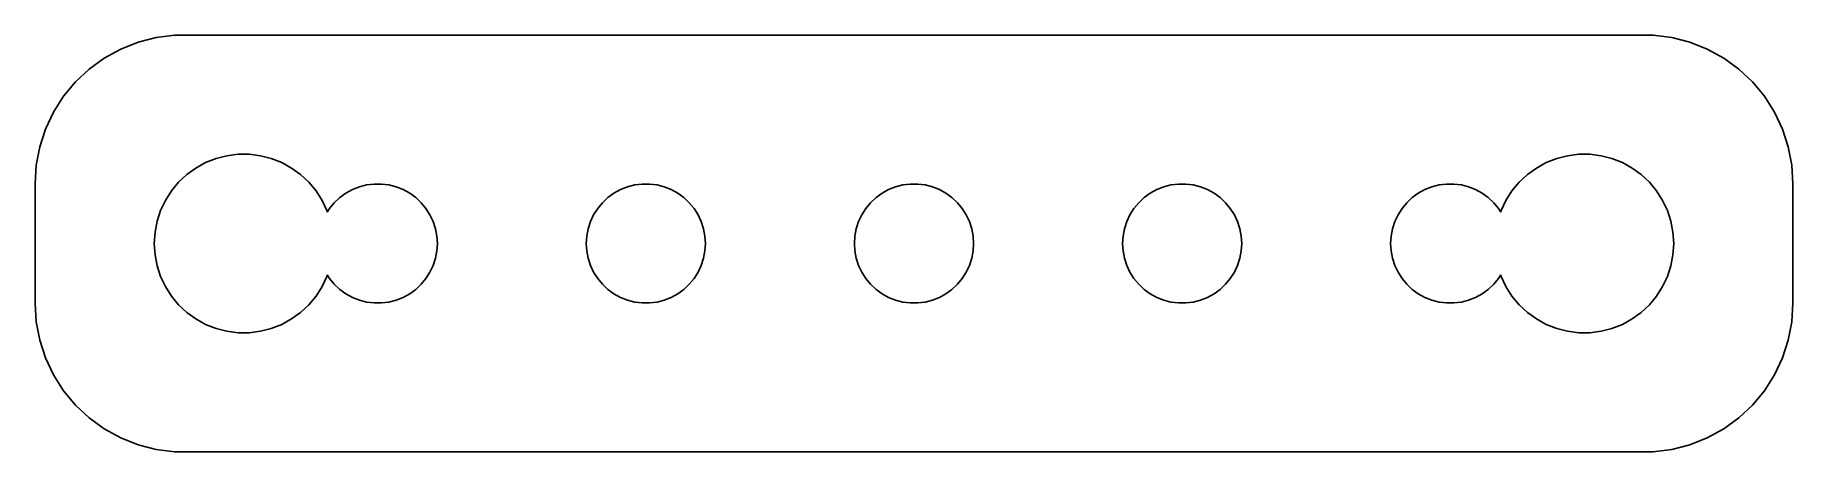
# Model space of a CAD drawing. Header units: metres. Extents: x -29.5 to 29.5, y 17 to 31.
import ezdxf

# ---------------------------------------------------------------- set-up
doc = ezdxf.new("R2010")
doc.units = ezdxf.units.M

msp = doc.modelspace()

# ---------------------------------------------------------------- linework, layer by layer
for p, q in [((-26.0451, 30.7553), (-26.6289, 30.5241)), ((-25.4369, 30.9114), (-26.0451, 30.7553)), ((-24.8139, 30.9901), (-25.4369, 30.9114)), ((24.8139, 30.9901), (-24.8139, 30.9901)), ((25.4369, 30.9114), (24.8139, 30.9901)), ((26.0451, 30.7553), (25.4369, 30.9114)), ((26.6289, 30.5241), (26.0451, 30.7553)), ((-27.1791, 30.2216), (-27.6871, 29.8526)), ((-26.6289, 30.5241), (-27.1791, 30.2216)), ((27.1791, 30.2216), (26.6289, 30.5241)), ((27.6871, 29.8526), (27.1791, 30.2216)), ((-27.6871, 29.8526), (-28.1448, 29.4227)), ((28.1448, 29.4227), (27.6871, 29.8526)), ((-28.5451, 28.9389), (-28.8815, 28.4088)), ((-28.1448, 29.4227), (-28.5451, 28.9389)), ((28.5451, 28.9389), (28.1448, 29.4227)), ((28.8815, 28.4088), (28.5451, 28.9389)), ((-28.8815, 28.4088), (-29.1489, 27.8406)), ((29.1489, 27.8406), (28.8815, 28.4088)), ((-29.1489, 27.8406), (-29.3429, 27.2434)), ((29.3429, 27.2434), (29.1489, 27.8406)), ((-29.3429, 27.2434), (-29.4606, 26.6267)), ((29.4606, 26.6267), (29.3429, 27.2434)), ((-29.4606, 26.6267), (-29.5, 26)), ((-24.1075, 26.533), (-23.7773, 26.7145)), ((-23.7773, 26.7145), (-23.427, 26.8532)), ((-23.427, 26.8532), (-23.0621, 26.9469)), ((-23.0621, 26.9469), (-22.6884, 26.9941)), ((-22.6884, 26.9941), (-22.3116, 26.9941)), ((-22.3116, 26.9941), (-21.9379, 26.9469)), ((-21.9379, 26.9469), (-21.5729, 26.8532)), ((-21.5729, 26.8532), (-21.2227, 26.7145)), ((-21.2227, 26.7145), (-20.8925, 26.533)), ((20.8925, 26.533), (21.2227, 26.7145)), ((21.2227, 26.7145), (21.5729, 26.8532)), ((21.5729, 26.8532), (21.9379, 26.9469)), ((21.9379, 26.9469), (22.3116, 26.9941)), ((22.3116, 26.9941), (22.6884, 26.9941)), ((22.6884, 26.9941), (23.0621, 26.9469)), ((23.0621, 26.9469), (23.427, 26.8532)), ((23.427, 26.8532), (23.7773, 26.7145)), ((23.7773, 26.7145), (24.1075, 26.533)), ((29.5, 26), (29.4606, 26.6267)), ((-29.5, 26), (-29.5, 22)), ((-24.927, 25.7634), (-24.6869, 26.0536)), ((-24.6869, 26.0536), (-24.4123, 26.3115)), ((-24.4123, 26.3115), (-24.1075, 26.533)), ((-20.8925, 26.533), (-20.5877, 26.3115)), ((-20.5877, 26.3115), (-20.3131, 26.0536)), ((-20.3131, 26.0536), (-20.0729, 25.7634)), ((-18.618, 25.9021), (-18.3748, 25.9646)), ((-18.3748, 25.9646), (-18.1256, 25.996)), ((-18.1256, 25.996), (-17.8744, 25.996)), ((-17.8744, 25.996), (-17.6252, 25.9646)), ((-17.6252, 25.9646), (-17.382, 25.9021)), ((-9.61803, 25.9021), (-9.37476, 25.9646)), ((-9.37476, 25.9646), (-9.12558, 25.996)), ((-9.12558, 25.996), (-8.8744, 25.996)), ((-8.8744, 25.996), (-8.62523, 25.9646)), ((-8.62523, 25.9646), (-8.38196, 25.9021)), ((-0.61803, 25.9021), (-0.37476, 25.9646)), ((-0.37476, 25.9646), (-0.12558, 25.996)), ((-0.12558, 25.996), (0.12558, 25.996)), ((0.12558, 25.996), (0.37476, 25.9646)), ((0.37476, 25.9646), (0.61803, 25.9021)), ((8.38196, 25.9021), (8.62523, 25.9646)), ((8.62523, 25.9646), (8.8744, 25.996)), ((8.8744, 25.996), (9.12558, 25.996)), ((9.12558, 25.996), (9.37476, 25.9646)), ((9.37476, 25.9646), (9.61803, 25.9021)), ((17.382, 25.9021), (17.6252, 25.9646)), ((17.6252, 25.9646), (17.8744, 25.996)), ((17.8744, 25.996), (18.1256, 25.996)), ((18.1256, 25.996), (18.3748, 25.9646)), ((18.3748, 25.9646), (18.618, 25.9021)), ((20.0729, 25.7634), (20.3131, 26.0536)), ((20.3131, 26.0536), (20.5877, 26.3115)), ((20.5877, 26.3115), (20.8925, 26.533)), ((24.1075, 26.533), (24.4123, 26.3115)), ((24.4123, 26.3115), (24.6869, 26.0536)), ((24.6869, 26.0536), (24.927, 25.7634)), ((29.5, 22), (29.5, 26)), ((-25.2893, 25.1044), (-25.1289, 25.4453)), ((-25.1289, 25.4453), (-24.927, 25.7634)), ((-20.0729, 25.7634), (-19.8711, 25.4453)), ((-19.8711, 25.4453), (-19.7107, 25.1044)), ((-19.4579, 25.3691), (-19.2748, 25.541)), ((-19.2748, 25.541), (-19.0716, 25.6886)), ((-19.0716, 25.6886), (-18.8515, 25.8096)), ((-18.8515, 25.8096), (-18.618, 25.9021)), ((-17.382, 25.9021), (-17.1484, 25.8096)), ((-17.1484, 25.8096), (-16.9283, 25.6886)), ((-16.9283, 25.6886), (-16.7251, 25.541)), ((-16.7251, 25.541), (-16.5421, 25.3691)), ((-10.4579, 25.3691), (-10.2748, 25.541)), ((-10.2748, 25.541), (-10.0716, 25.6886)), ((-10.0716, 25.6886), (-9.85155, 25.8096)), ((-9.85155, 25.8096), (-9.61803, 25.9021)), ((-8.38196, 25.9021), (-8.14844, 25.8096)), ((-8.14844, 25.8096), (-7.92834, 25.6886)), ((-7.92834, 25.6886), (-7.72514, 25.541)), ((-7.72514, 25.541), (-7.54205, 25.3691)), ((-1.45793, 25.3691), (-1.27484, 25.541)), ((-1.27484, 25.541), (-1.07164, 25.6886)), ((-1.07164, 25.6886), (-0.85155, 25.8096)), ((-0.85155, 25.8096), (-0.61803, 25.9021)), ((0.61803, 25.9021), (0.85155, 25.8096)), ((0.85155, 25.8096), (1.07164, 25.6886)), ((1.07164, 25.6886), (1.27484, 25.541)), ((1.27484, 25.541), (1.45793, 25.3691)), ((7.54205, 25.3691), (7.72514, 25.541)), ((7.72514, 25.541), (7.92834, 25.6886)), ((7.92834, 25.6886), (8.14844, 25.8096)), ((8.14844, 25.8096), (8.38196, 25.9021)), ((9.61803, 25.9021), (9.85155, 25.8096)), ((9.85155, 25.8096), (10.0716, 25.6886)), ((10.0716, 25.6886), (10.2748, 25.541)), ((10.2748, 25.541), (10.4579, 25.3691)), ((16.5421, 25.3691), (16.7251, 25.541)), ((16.7251, 25.541), (16.9283, 25.6886)), ((16.9283, 25.6886), (17.1484, 25.8096)), ((17.1484, 25.8096), (17.382, 25.9021)), ((18.618, 25.9021), (18.8515, 25.8096)), ((18.8515, 25.8096), (19.0716, 25.6886)), ((19.0716, 25.6886), (19.2748, 25.541)), ((19.2748, 25.541), (19.4579, 25.3691)), ((19.7107, 25.1044), (19.8711, 25.4453)), ((19.8711, 25.4453), (20.0729, 25.7634)), ((24.927, 25.7634), (25.1289, 25.4453)), ((25.1289, 25.4453), (25.2893, 25.1044)), ((-25.4057, 24.7461), (-25.2893, 25.1044)), ((-19.7107, 25.1044), (-19.6946, 25.0549)), ((-19.6946, 25.0549), (-19.618, 25.1756)), ((-19.618, 25.1756), (-19.4579, 25.3691)), ((-16.5421, 25.3691), (-16.382, 25.1756)), ((-16.382, 25.1756), (-16.2474, 24.9635)), ((-16.2474, 24.9635), (-16.1404, 24.7362)), ((-10.8595, 24.7362), (-10.7526, 24.9635)), ((-10.7526, 24.9635), (-10.618, 25.1756)), ((-10.618, 25.1756), (-10.4579, 25.3691)), ((-7.54205, 25.3691), (-7.38196, 25.1756)), ((-7.38196, 25.1756), (-7.24738, 24.9635)), ((-7.24738, 24.9635), (-7.14044, 24.7362)), ((-1.85954, 24.7362), (-1.75261, 24.9635)), ((-1.75261, 24.9635), (-1.61803, 25.1756)), ((-1.61803, 25.1756), (-1.45793, 25.3691)), ((1.45793, 25.3691), (1.61803, 25.1756)), ((1.61803, 25.1756), (1.75261, 24.9635)), ((1.75261, 24.9635), (1.85954, 24.7362)), ((7.14044, 24.7362), (7.24738, 24.9635)), ((7.24738, 24.9635), (7.38196, 25.1756)), ((7.38196, 25.1756), (7.54205, 25.3691)), ((10.4579, 25.3691), (10.618, 25.1756)), ((10.618, 25.1756), (10.7526, 24.9635)), ((10.7526, 24.9635), (10.8595, 24.7362)), ((16.1404, 24.7362), (16.2474, 24.9635)), ((16.2474, 24.9635), (16.382, 25.1756)), ((16.382, 25.1756), (16.5421, 25.3691)), ((19.4579, 25.3691), (19.618, 25.1756)), ((19.618, 25.1756), (19.6946, 25.0549)), ((19.6946, 25.0549), (19.7107, 25.1044)), ((25.2893, 25.1044), (25.4057, 24.7461)), ((-25.5, 24), (-25.4763, 24.376)), ((-25.4763, 24.376), (-25.4057, 24.7461)), ((-16.1404, 24.7362), (-16.0628, 24.4974)), ((-16.0628, 24.4974), (-16.0158, 24.2507)), ((-16.0158, 24.2507), (-16, 24)), ((-11, 24), (-10.9842, 24.2507)), ((-10.9842, 24.2507), (-10.9372, 24.4974)), ((-10.9372, 24.4974), (-10.8595, 24.7362)), ((-7.14044, 24.7362), (-7.06282, 24.4974)), ((-7.06282, 24.4974), (-7.01576, 24.2507)), ((-7.01576, 24.2507), (-7, 24)), ((-2, 24), (-1.98422, 24.2507)), ((-1.98422, 24.2507), (-1.93716, 24.4974)), ((-1.93716, 24.4974), (-1.85954, 24.7362)), ((1.85954, 24.7362), (1.93716, 24.4974)), ((1.93716, 24.4974), (1.98422, 24.2507)), ((1.98422, 24.2507), (2, 24)), ((7, 24), (7.01576, 24.2507)), ((7.01576, 24.2507), (7.06282, 24.4974)), ((7.06282, 24.4974), (7.14044, 24.7362)), ((10.8595, 24.7362), (10.9372, 24.4974)), ((10.9372, 24.4974), (10.9842, 24.2507)), ((10.9842, 24.2507), (11, 24)), ((16, 24), (16.0158, 24.2507)), ((16.0158, 24.2507), (16.0628, 24.4974)), ((16.0628, 24.4974), (16.1404, 24.7362)), ((25.4057, 24.7461), (25.4763, 24.376)), ((25.4763, 24.376), (25.5, 24)), ((-25.4763, 23.624), (-25.5, 24)), ((-25.4057, 23.2539), (-25.4763, 23.624)), ((-16.0158, 23.7493), (-16.0628, 23.5026)), ((-16, 24), (-16.0158, 23.7493)), ((-10.9842, 23.7493), (-11, 24)), ((-10.9372, 23.5026), (-10.9842, 23.7493)), ((-7.01576, 23.7493), (-7.06282, 23.5026)), ((-7, 24), (-7.01576, 23.7493)), ((-1.98422, 23.7493), (-2, 24)), ((-1.93716, 23.5026), (-1.98422, 23.7493)), ((1.98422, 23.7493), (1.93716, 23.5026)), ((2, 24), (1.98422, 23.7493)), ((7.01576, 23.7493), (7, 24)), ((7.06282, 23.5026), (7.01576, 23.7493)), ((10.9842, 23.7493), (10.9372, 23.5026)), ((11, 24), (10.9842, 23.7493)), ((16.0158, 23.7493), (16, 24)), ((16.0628, 23.5026), (16.0158, 23.7493)), ((25.4763, 23.624), (25.4057, 23.2539)), ((25.5, 24), (25.4763, 23.624)), ((-25.2893, 22.8956), (-25.4057, 23.2539)), ((-16.2474, 23.0365), (-16.382, 22.8244)), ((-16.1404, 23.2638), (-16.2474, 23.0365)), ((-16.0628, 23.5026), (-16.1404, 23.2638)), ((-10.8595, 23.2638), (-10.9372, 23.5026)), ((-10.7526, 23.0365), (-10.8595, 23.2638)), ((-10.618, 22.8244), (-10.7526, 23.0365)), ((-7.24738, 23.0365), (-7.38196, 22.8244)), ((-7.14044, 23.2638), (-7.24738, 23.0365)), ((-7.06282, 23.5026), (-7.14044, 23.2638)), ((-1.85954, 23.2638), (-1.93716, 23.5026)), ((-1.75261, 23.0365), (-1.85954, 23.2638)), ((-1.61803, 22.8244), (-1.75261, 23.0365)), ((1.75261, 23.0365), (1.61803, 22.8244)), ((1.85954, 23.2638), (1.75261, 23.0365)), ((1.93716, 23.5026), (1.85954, 23.2638)), ((7.14044, 23.2638), (7.06282, 23.5026)), ((7.24738, 23.0365), (7.14044, 23.2638)), ((7.38196, 22.8244), (7.24738, 23.0365)), ((10.7526, 23.0365), (10.618, 22.8244)), ((10.8595, 23.2638), (10.7526, 23.0365)), ((10.9372, 23.5026), (10.8595, 23.2638)), ((16.1404, 23.2638), (16.0628, 23.5026)), ((16.2474, 23.0365), (16.1404, 23.2638)), ((16.382, 22.8244), (16.2474, 23.0365)), ((25.4057, 23.2539), (25.2893, 22.8956)), ((-25.1289, 22.5547), (-25.2893, 22.8956)), ((-24.927, 22.2366), (-25.1289, 22.5547)), ((-19.8711, 22.5547), (-20.0729, 22.2366)), ((-19.7107, 22.8956), (-19.8711, 22.5547)), ((-19.6946, 22.9451), (-19.7107, 22.8956)), ((-19.618, 22.8244), (-19.6946, 22.9451)), ((-19.4579, 22.6309), (-19.618, 22.8244)), ((-19.2748, 22.459), (-19.4579, 22.6309)), ((-19.0716, 22.3114), (-19.2748, 22.459)), ((-16.7251, 22.459), (-16.9283, 22.3114)), ((-16.5421, 22.6309), (-16.7251, 22.459)), ((-16.382, 22.8244), (-16.5421, 22.6309)), ((-10.4579, 22.6309), (-10.618, 22.8244)), ((-10.2748, 22.459), (-10.4579, 22.6309)), ((-10.0716, 22.3114), (-10.2748, 22.459)), ((-7.72514, 22.459), (-7.92834, 22.3114)), ((-7.54205, 22.6309), (-7.72514, 22.459)), ((-7.38196, 22.8244), (-7.54205, 22.6309)), ((-1.45793, 22.6309), (-1.61803, 22.8244)), ((-1.27484, 22.459), (-1.45793, 22.6309)), ((-1.07164, 22.3114), (-1.27484, 22.459)), ((1.27484, 22.459), (1.07164, 22.3114)), ((1.45793, 22.6309), (1.27484, 22.459)), ((1.61803, 22.8244), (1.45793, 22.6309)), ((7.54205, 22.6309), (7.38196, 22.8244)), ((7.72514, 22.459), (7.54205, 22.6309)), ((7.92834, 22.3114), (7.72514, 22.459)), ((10.2748, 22.459), (10.0716, 22.3114)), ((10.4579, 22.6309), (10.2748, 22.459)), ((10.618, 22.8244), (10.4579, 22.6309)), ((16.5421, 22.6309), (16.382, 22.8244)), ((16.7251, 22.459), (16.5421, 22.6309)), ((16.9283, 22.3114), (16.7251, 22.459)), ((19.2748, 22.459), (19.0716, 22.3114)), ((19.4579, 22.6309), (19.2748, 22.459)), ((19.618, 22.8244), (19.4579, 22.6309)), ((19.6946, 22.9451), (19.618, 22.8244)), ((19.7107, 22.8956), (19.6946, 22.9451)), ((19.8711, 22.5547), (19.7107, 22.8956)), ((20.0729, 22.2366), (19.8711, 22.5547)), ((25.1289, 22.5547), (24.927, 22.2366)), ((25.2893, 22.8956), (25.1289, 22.5547)), ((-29.5, 22), (-29.4606, 21.3733)), ((-24.6869, 21.9464), (-24.927, 22.2366)), ((-24.4123, 21.6885), (-24.6869, 21.9464)), ((-20.3131, 21.9464), (-20.5877, 21.6885)), ((-20.0729, 22.2366), (-20.3131, 21.9464)), ((-18.8515, 22.1904), (-19.0716, 22.3114)), ((-18.618, 22.0979), (-18.8515, 22.1904)), ((-18.3748, 22.0354), (-18.618, 22.0979)), ((-18.1256, 22.004), (-18.3748, 22.0354)), ((-17.8744, 22.004), (-18.1256, 22.004)), ((-17.6252, 22.0354), (-17.8744, 22.004)), ((-17.382, 22.0979), (-17.6252, 22.0354)), ((-17.1484, 22.1904), (-17.382, 22.0979)), ((-16.9283, 22.3114), (-17.1484, 22.1904)), ((-9.85155, 22.1904), (-10.0716, 22.3114)), ((-9.61803, 22.0979), (-9.85155, 22.1904)), ((-9.37476, 22.0354), (-9.61803, 22.0979)), ((-9.12558, 22.004), (-9.37476, 22.0354)), ((-8.8744, 22.004), (-9.12558, 22.004)), ((-8.62523, 22.0354), (-8.8744, 22.004)), ((-8.38196, 22.0979), (-8.62523, 22.0354)), ((-8.14844, 22.1904), (-8.38196, 22.0979)), ((-7.92834, 22.3114), (-8.14844, 22.1904)), ((-0.85155, 22.1904), (-1.07164, 22.3114)), ((-0.61803, 22.0979), (-0.85155, 22.1904)), ((-0.37476, 22.0354), (-0.61803, 22.0979)), ((-0.12558, 22.004), (-0.37476, 22.0354)), ((0.12558, 22.004), (-0.12558, 22.004)), ((0.37476, 22.0354), (0.12558, 22.004)), ((0.61803, 22.0979), (0.37476, 22.0354)), ((0.85155, 22.1904), (0.61803, 22.0979)), ((1.07164, 22.3114), (0.85155, 22.1904)), ((8.14844, 22.1904), (7.92834, 22.3114)), ((8.38196, 22.0979), (8.14844, 22.1904)), ((8.62523, 22.0354), (8.38196, 22.0979)), ((8.8744, 22.004), (8.62523, 22.0354)), ((9.12558, 22.004), (8.8744, 22.004)), ((9.37476, 22.0354), (9.12558, 22.004)), ((9.61803, 22.0979), (9.37476, 22.0354)), ((9.85155, 22.1904), (9.61803, 22.0979)), ((10.0716, 22.3114), (9.85155, 22.1904)), ((17.1484, 22.1904), (16.9283, 22.3114)), ((17.382, 22.0979), (17.1484, 22.1904)), ((17.6252, 22.0354), (17.382, 22.0979)), ((17.8744, 22.004), (17.6252, 22.0354)), ((18.1256, 22.004), (17.8744, 22.004)), ((18.3748, 22.0354), (18.1256, 22.004)), ((18.618, 22.0979), (18.3748, 22.0354)), ((18.8515, 22.1904), (18.618, 22.0979)), ((19.0716, 22.3114), (18.8515, 22.1904)), ((20.3131, 21.9464), (20.0729, 22.2366)), ((20.5877, 21.6885), (20.3131, 21.9464)), ((24.6869, 21.9464), (24.4123, 21.6885)), ((24.927, 22.2366), (24.6869, 21.9464)), ((29.4606, 21.3733), (29.5, 22)), ((-29.4606, 21.3733), (-29.3429, 20.7566)), ((-24.1075, 21.467), (-24.4123, 21.6885)), ((-23.7773, 21.2855), (-24.1075, 21.467)), ((-23.427, 21.1468), (-23.7773, 21.2855)), ((-21.2227, 21.2855), (-21.5729, 21.1468)), ((-20.8925, 21.467), (-21.2227, 21.2855)), ((-20.5877, 21.6885), (-20.8925, 21.467)), ((20.8925, 21.467), (20.5877, 21.6885)), ((21.2227, 21.2855), (20.8925, 21.467)), ((21.5729, 21.1468), (21.2227, 21.2855)), ((23.7773, 21.2855), (23.427, 21.1468)), ((24.1075, 21.467), (23.7773, 21.2855)), ((24.4123, 21.6885), (24.1075, 21.467)), ((29.3429, 20.7566), (29.4606, 21.3733)), ((-29.3429, 20.7566), (-29.1489, 20.1594)), ((-23.0621, 21.0531), (-23.427, 21.1468)), ((-22.6884, 21.0059), (-23.0621, 21.0531)), ((-22.3116, 21.0059), (-22.6884, 21.0059)), ((-21.9379, 21.0531), (-22.3116, 21.0059)), ((-21.5729, 21.1468), (-21.9379, 21.0531)), ((21.9379, 21.0531), (21.5729, 21.1468)), ((22.3116, 21.0059), (21.9379, 21.0531)), ((22.6884, 21.0059), (22.3116, 21.0059)), ((23.0621, 21.0531), (22.6884, 21.0059)), ((23.427, 21.1468), (23.0621, 21.0531)), ((29.1489, 20.1594), (29.3429, 20.7566)), ((-29.1489, 20.1594), (-28.8815, 19.5912)), ((28.8815, 19.5912), (29.1489, 20.1594)), ((-28.8815, 19.5912), (-28.5451, 19.0611)), ((28.5451, 19.0611), (28.8815, 19.5912)), ((-28.5451, 19.0611), (-28.1448, 18.5773)), ((28.1448, 18.5773), (28.5451, 19.0611)), ((-28.1448, 18.5773), (-27.6871, 18.1474)), ((27.6871, 18.1474), (28.1448, 18.5773)), ((-27.6871, 18.1474), (-27.1791, 17.7784)), ((-27.1791, 17.7784), (-26.6289, 17.4759)), ((26.6289, 17.4759), (27.1791, 17.7784)), ((27.1791, 17.7784), (27.6871, 18.1474)), ((-26.6289, 17.4759), (-26.0451, 17.2447)), ((-26.0451, 17.2447), (-25.4369, 17.0886)), ((25.4369, 17.0886), (26.0451, 17.2447)), ((26.0451, 17.2447), (26.6289, 17.4759)), ((-25.4369, 17.0886), (-24.8139, 17.0099)), ((-24.8139, 17.0099), (24.8139, 17.0099)), ((24.8139, 17.0099), (25.4369, 17.0886))]:
    msp.add_line(p, q)

doc.saveas('drawing.dxf')
